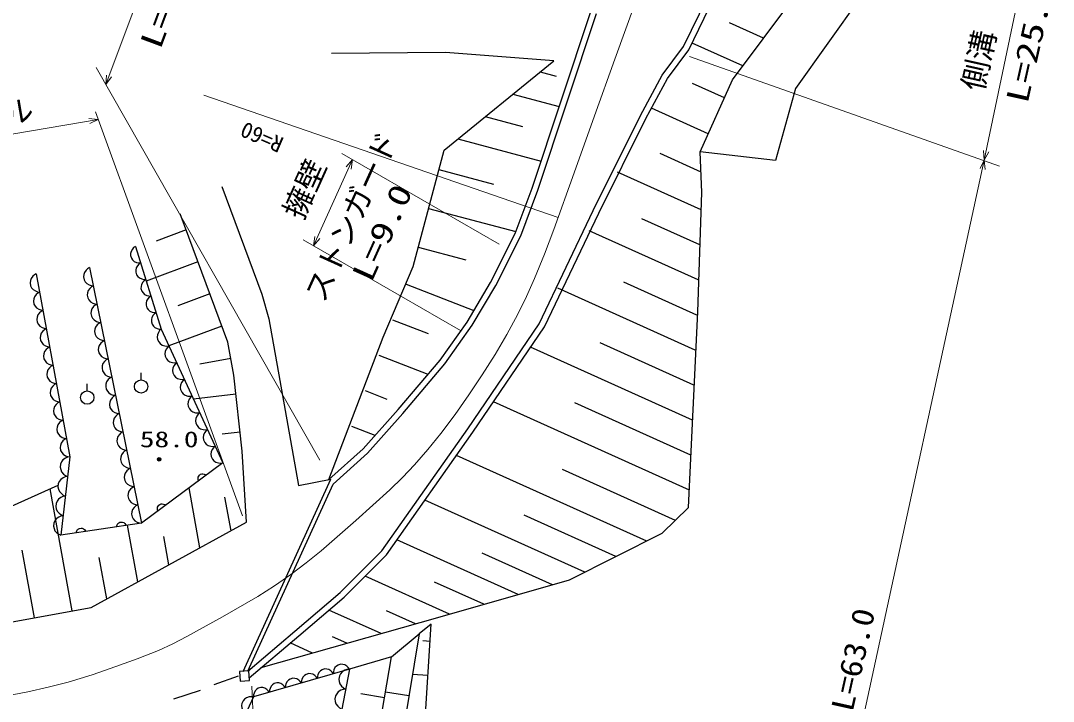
# Model space of a CAD drawing. Units: millimetres, scale not verified. Extents: x 40000 to 680000, y 20000 to 380000.
# Drawn here: x 274162 to 359496, y 261268 to 317510 of the extents above; entities that cross this region are included whole.
import ezdxf
from ezdxf.enums import TextEntityAlignment as Align

# ---------------------------------------------------------------- set-up
doc = ezdxf.new("R2010")
doc.units = ezdxf.units.MM
doc.header["$LTSCALE"] = 1000
doc.linetypes.add('CHAIN', pattern=[18.5, 12, -1.5, 3.5, -1.5])
for name, color, linetype, lineweight in [('M-BGD', 7, 'Continuous', 25), ('M-BMK', 2, 'CHAIN', 13), ('M-STR-HTXT', 7, 'Continuous', 13)]:
    doc.layers.add(name, color=color, linetype=linetype, lineweight=lineweight)
doc.styles.add('ＭＳ ゴシック', font='')
doc.styles.get('ＭＳ ゴシック').set_extended_font_data('MS Gothic')

msp = doc.modelspace()

# ---------------------------------------------------------------- linework, layer by layer
at = {"layer": 'M-BGD'}
for p, q in [((328936, 315367), (333208, 324192)), ((329365, 315107), (333658, 323974)), ((332988, 312615), (339814, 321822)), ((344128, 320275), (338184, 311902)), ((316423, 303670), (321270, 318257)), ((316894, 303503), (321744, 318099)), ((335548, 316068), (332749, 317329)), ((309281, 314886), (299853, 314807)), ((318220, 314192), (309281, 314886)), ((327186, 313004), (328936, 315367)), ((327609, 312735), (329365, 315107)), ((333842, 313766), (329659, 315650)), ((309156, 306818), (318220, 314192)), ((317087, 313270), (318421, 312915)), ((325379, 309661), (327186, 313004)), ((325823, 309431), (327609, 312735)), ((332320, 311131), (329666, 312326)), ((330315, 306678), (332988, 312615)), ((338184, 311902), (336549, 305965)), ((314821, 311427), (318661, 310405)), ((330983, 308162), (326282, 310280)), ((312555, 309583), (315635, 308764)), ((321477, 301828), (325379, 309661)), ((321926, 301609), (325823, 309431)), ((310289, 307740), (317167, 305909)), ((306593, 297189), (309156, 306818)), ((330388, 304996), (327002, 306521)), ((330462, 303314), (330315, 306678)), ((336549, 305965), (330315, 306678)), ((308729, 305213), (313242, 304012)), ((330401, 301867), (323476, 304986)), ((290792, 303797), (294105, 294908)), ((315022, 299925), (316423, 303670)), ((315481, 299724), (316894, 303503)), ((330109, 293439), (330462, 303314)), ((291282, 290959), (287335, 301541)), ((307875, 302003), (315082, 300085)), ((317006, 292458), (321477, 301828)), ((317441, 292209), (321926, 301609)), ((330278, 298975), (325491, 301131)), ((287829, 300218), (285350, 299293)), ((312978, 295878), (315022, 299925)), ((313417, 295638), (315481, 299724)), ((330156, 296082), (321132, 300147)), ((283642, 298854), (285784, 292025)), ((307020, 298794), (310950, 297747)), ((279860, 297106), (284142, 275999)), ((288815, 297572), (284544, 295979)), ((304112, 291357), (306593, 297189)), ((275458, 296600), (278219, 281475)), ((306026, 295725), (311610, 293561)), ((311048, 292609), (312978, 295878)), ((311467, 292337), (313417, 295638)), ((329911, 290297), (318557, 295411)), ((330034, 293190), (323993, 295911)), ((289802, 294927), (287155, 293939)), ((294105, 294908), (294668, 292862)), ((294668, 292862), (295584, 287783)), ((304892, 292797), (307850, 291651)), ((329361, 277281), (330109, 293439)), ((285784, 292025), (290859, 280963)), ((290789, 292281), (286415, 290650)), ((308815, 289470), (311048, 292609)), ((309210, 289163), (311467, 292337)), ((311124, 283798), (317006, 292458)), ((311535, 283514), (317441, 292209)), ((299639, 279592), (304112, 291357)), ((291775, 288207), (291282, 290959)), ((329667, 284512), (316302, 290532)), ((329789, 287405), (322047, 290892)), ((291528, 289583), (288965, 289124)), ((303757, 289869), (307802, 288302)), ((305371, 285386), (308815, 289470)), ((305748, 285058), (309210, 289163)), ((284113, 287834), (284113, 288425)), ((292478, 281929), (291775, 288207)), ((295584, 287783), (297133, 279106)), ((279666, 286924), (279666, 287514)), ((302623, 286941), (304420, 286245)), ((291951, 286638), (288436, 286244)), ((329422, 278727), (313236, 286018)), ((329545, 281620), (319943, 285945)), ((302457, 282133), (305371, 285386)), ((302811, 281780), (305748, 285058)), ((292302, 283499), (290815, 283332)), ((301489, 284013), (303433, 283260)), ((304006, 273702), (311124, 283798)), ((304389, 273379), (311535, 283514)), ((292829, 276074), (292478, 281929)), ((299639, 279592), (302457, 282133)), ((299974, 279221), (302811, 281780)), ((278219, 281475), (277483, 274986)), ((290859, 280963), (284142, 275999)), ((325905, 274512), (310181, 281594)), ((328272, 276218), (318930, 280426)), ((277241, 279112), (268775, 275306)), ((292560, 263746), (299788, 279621)), ((292940, 263771), (299974, 279221)), ((297133, 279106), (299788, 279621)), ((278428, 268743), (276608, 278828)), ((288977, 273959), (288083, 278912)), ((291545, 275369), (291045, 278141)), ((320791, 271940), (307573, 277894)), ((323348, 273226), (315769, 276640)), ((327183, 275154), (329361, 277281)), ((284142, 275999), (277483, 274986)), ((279988, 269024), (292829, 276074)), ((283840, 271139), (282995, 275825)), ((286409, 272549), (285988, 274878)), ((319513, 271297), (327183, 275154)), ((315268, 270090), (305251, 274601)), ((275306, 268179), (274298, 273764)), ((281272, 269729), (280652, 273167)), ((300554, 270253), (304006, 273702)), ((300893, 269885), (304389, 273379)), ((318098, 270895), (312312, 273501)), ((309608, 268480), (302631, 271622)), ((312438, 269285), (308356, 271123)), ((308626, 268184), (319513, 271297)), ((296818, 267063), (300554, 270253)), ((297142, 266682), (300893, 269885)), ((255016, 264518), (279988, 269024)), ((303948, 266869), (299636, 268811)), ((294042, 264051), (308626, 268184)), ((306778, 267674), (304400, 268745)), ((308087, 267636), (307087, 266836)), ((307363, 256352), (308087, 267636)), ((292940, 263771), (296818, 267063)), ((293051, 263210), (297142, 266682)), ((301118, 266064), (299934, 266597)), ((304805, 264956), (307087, 266836)), ((307087, 266836), (305403, 256593)), ((307997, 266225), (307397, 266264)), ((298288, 265259), (296444, 266089)), ((304805, 264956), (301324, 263935)), ((304044, 260435), (304805, 264956)), ((293014, 263776), (292249, 263726)), ((292249, 263726), (292300, 262943)), ((293066, 262992), (293014, 263776)), ((301324, 263935), (293400, 261628)), ((301324, 263935), (300374, 258981)), ((290148, 262664), (292158, 263370)), ((292300, 262943), (293066, 262992)), ((307816, 263404), (306536, 263487)), ((286831, 261467), (289011, 262204)), ((306245, 261714), (304313, 262032)), ((293400, 261628), (288837, 251941)), ((304234, 261565), (302278, 261895))]:
    msp.add_line(p, q, dxfattribs=at)
for points in [[(283642, 298854), (283501, 298754), (283393, 298630), (283285, 298450), (283250, 298274), (283249, 298097), (283316, 297886), (283417, 297741), (283546, 297617), (283738, 297531), (283896, 297494), (284070, 297489)], [(279860, 297106), (279698, 297014), (279570, 296894), (279434, 296714), (279377, 296529), (279356, 296341), (279404, 296107), (279496, 295941), (279620, 295794), (279816, 295681), (279980, 295624), (280166, 295599)], [(284070, 297489), (283929, 297388), (283822, 297264), (283713, 297084), (283678, 296908), (283678, 296732), (283744, 296520), (283845, 296375), (283975, 296251), (284167, 296165), (284324, 296128), (284499, 296123)], [(275458, 296600), (275295, 296511), (275164, 296394), (275024, 296216), (274964, 296033), (274940, 295845), (274983, 295610), (275072, 295443), (275193, 295293), (275386, 295176), (275549, 295116), (275734, 295087)], [(284499, 296123), (284358, 296022), (284250, 295899), (284142, 295718), (284107, 295542), (284106, 295366), (284172, 295154), (284274, 295010), (284403, 294885), (284595, 294799), (284753, 294762), (284927, 294757)], [(280166, 295599), (280004, 295507), (279876, 295387), (279740, 295206), (279683, 295022), (279662, 294833), (279710, 294599), (279802, 294434), (279926, 294286), (280122, 294173), (280286, 294116), (280472, 294091)], [(275734, 295087), (275571, 294999), (275440, 294881), (275300, 294703), (275240, 294521), (275216, 294332), (275259, 294098), (275348, 293931), (275469, 293781), (275662, 293664), (275825, 293604), (276010, 293575)], [(284927, 294757), (284786, 294657), (284679, 294533), (284570, 294353), (284535, 294177), (284534, 294000), (284601, 293788), (284702, 293644), (284831, 293519), (285023, 293433), (285181, 293397), (285355, 293391)], [(276010, 293575), (275847, 293486), (275716, 293369), (275576, 293191), (275516, 293008), (275492, 292820), (275535, 292586), (275624, 292418), (275745, 292268), (275938, 292151), (276101, 292091), (276286, 292062)], [(280472, 294091), (280310, 293999), (280181, 293879), (280045, 293698), (279989, 293514), (279968, 293326), (280015, 293092), (280108, 292926), (280232, 292779), (280428, 292665), (280592, 292608), (280778, 292583)], [(285355, 293391), (285214, 293291), (285107, 293167), (284999, 292987), (284964, 292811), (284963, 292634), (285029, 292423), (285131, 292278), (285260, 292154), (285452, 292068), (285610, 292031), (285784, 292025)], [(276286, 292062), (276123, 291974), (275992, 291856), (275852, 291679), (275792, 291496), (275768, 291308), (275811, 291073), (275900, 290906), (276021, 290756), (276214, 290639), (276377, 290579), (276562, 290550)], [(280778, 292583), (280616, 292492), (280487, 292371), (280351, 292191), (280294, 292006), (280274, 291818), (280321, 291584), (280414, 291419), (280538, 291271), (280733, 291158), (280898, 291101), (281084, 291076)], [(285784, 292025), (285649, 291901), (285552, 291756), (285462, 291551), (285448, 291361), (285471, 291175), (285569, 290960), (285696, 290822), (285849, 290708), (286063, 290643), (286234, 290625), (286418, 290643)], [(281084, 291076), (280922, 290984), (280793, 290864), (280657, 290683), (280600, 290499), (280580, 290310), (280627, 290077), (280720, 289911), (280844, 289763), (281039, 289650), (281204, 289593), (281389, 289568)], [(276562, 290550), (276399, 290462), (276268, 290344), (276129, 290166), (276068, 289983), (276044, 289795), (276087, 289561), (276176, 289393), (276297, 289243), (276490, 289126), (276654, 289066), (276838, 289038)], [(286418, 290643), (286283, 290518), (286186, 290373), (286096, 290168), (286083, 289978), (286106, 289792), (286204, 289578), (286330, 289439), (286483, 289325), (286697, 289260), (286868, 289242), (287053, 289260)], [(281389, 289568), (281228, 289476), (281099, 289356), (280963, 289175), (280906, 288991), (280885, 288803), (280933, 288569), (281025, 288403), (281149, 288256), (281345, 288142), (281510, 288086), (281695, 288060)], [(276838, 289038), (276675, 288949), (276544, 288831), (276405, 288654), (276344, 288471), (276320, 288283), (276363, 288048), (276452, 287881), (276573, 287731), (276766, 287614), (276930, 287554), (277115, 287525)], [(287053, 289260), (286917, 289135), (286821, 288990), (286730, 288786), (286717, 288595), (286740, 288409), (286838, 288195), (286965, 288056), (287117, 287942), (287331, 287877), (287503, 287859), (287687, 287877)], [(281695, 288060), (281533, 287969), (281405, 287848), (281269, 287668), (281212, 287484), (281191, 287295), (281239, 287061), (281331, 286896), (281455, 286748), (281651, 286635), (281816, 286578), (282001, 286553)], [(287687, 287877), (287552, 287752), (287455, 287607), (287365, 287403), (287352, 287213), (287374, 287026), (287473, 286812), (287599, 286673), (287752, 286559), (287966, 286494), (288137, 286477), (288321, 286494)], [(277115, 287525), (276951, 287437), (276820, 287319), (276681, 287141), (276620, 286958), (276596, 286770), (276639, 286536), (276728, 286368), (276849, 286219), (277042, 286101), (277206, 286041), (277391, 286013)], [(277391, 286013), (277227, 285924), (277096, 285806), (276957, 285629), (276896, 285446), (276872, 285258), (276915, 285023), (277004, 284856), (277125, 284706), (277318, 284589), (277482, 284529), (277667, 284500)], [(282001, 286553), (281839, 286461), (281711, 286341), (281575, 286160), (281518, 285976), (281497, 285787), (281545, 285554), (281637, 285388), (281761, 285241), (281957, 285127), (282121, 285070), (282307, 285045)], [(288321, 286494), (288186, 286370), (288090, 286225), (287999, 286020), (287986, 285830), (288009, 285644), (288107, 285429), (288233, 285291), (288386, 285177), (288600, 285112), (288772, 285094), (288956, 285112)], [(282307, 285045), (282145, 284953), (282016, 284833), (281880, 284653), (281824, 284468), (281803, 284280), (281850, 284046), (281943, 283880), (282067, 283733), (282263, 283620), (282427, 283563), (282613, 283538)], [(288956, 285112), (288821, 284987), (288724, 284842), (288634, 284637), (288620, 284447), (288643, 284261), (288742, 284047), (288868, 283908), (289021, 283794), (289235, 283729), (289406, 283711), (289590, 283729)], [(277667, 284500), (277503, 284412), (277372, 284294), (277233, 284116), (277172, 283933), (277148, 283745), (277191, 283511), (277280, 283343), (277401, 283194), (277594, 283077), (277758, 283016), (277943, 282988)], [(282613, 283538), (282451, 283446), (282322, 283326), (282186, 283145), (282129, 282961), (282109, 282772), (282156, 282538), (282249, 282373), (282373, 282225), (282569, 282112), (282733, 282055), (282919, 282030)], [(289590, 283729), (289455, 283604), (289358, 283459), (289268, 283255), (289255, 283064), (289278, 282878), (289376, 282664), (289502, 282525), (289655, 282411), (289869, 282346), (290040, 282328), (290225, 282346)], [(277943, 282988), (277779, 282899), (277648, 282782), (277509, 282604), (277448, 282421), (277424, 282233), (277467, 281998), (277556, 281831), (277677, 281681), (277870, 281564), (278034, 281504), (278219, 281475)], [(282919, 282030), (282757, 281938), (282628, 281818), (282492, 281637), (282435, 281453), (282415, 281264), (282462, 281031), (282555, 280865), (282679, 280718), (282874, 280604), (283039, 280547), (283225, 280522)], [(290225, 282346), (290089, 282221), (289993, 282076), (289902, 281872), (289889, 281682), (289912, 281495), (290010, 281281), (290137, 281142), (290289, 281028), (290503, 280963), (290675, 280946), (290859, 280963)], [(278219, 281475), (278025, 281436), (277856, 281356), (277660, 281218), (277542, 281051), (277459, 280867), (277431, 280616), (277470, 280418), (277547, 280229), (277708, 280050), (277855, 279939), (278035, 279853)], [(283225, 280522), (283063, 280431), (282934, 280310), (282798, 280130), (282741, 279945), (282721, 279757), (282768, 279523), (282860, 279357), (282985, 279210), (283180, 279097), (283345, 279040), (283530, 279015)], [(288858, 279485), (288829, 279578), (288821, 279669), (288830, 279785), (288873, 279876), (288932, 279954), (289031, 280028), (289123, 280061), (289223, 280075), (289338, 280050), (289423, 280016), (289502, 279960)], [(278035, 279853), (277841, 279813), (277672, 279734), (277476, 279596), (277358, 279428), (277276, 279245), (277247, 278993), (277286, 278796), (277363, 278606), (277524, 278428), (277672, 278317), (277851, 278231)], [(277851, 278231), (277657, 278191), (277488, 278111), (277292, 277973), (277174, 277806), (277092, 277622), (277063, 277371), (277102, 277173), (277179, 276984), (277340, 276805), (277488, 276694), (277667, 276608)], [(283530, 279015), (283368, 278923), (283240, 278803), (283104, 278622), (283047, 278438), (283026, 278249), (283074, 278016), (283166, 277850), (283290, 277702), (283486, 277589), (283651, 277532), (283836, 277507)], [(283836, 277507), (283674, 277415), (283546, 277295), (283410, 277114), (283353, 276930), (283332, 276742), (283380, 276508), (283472, 276342), (283596, 276195), (283792, 276081), (283956, 276025), (284142, 275999)], [(285500, 277003), (285471, 277096), (285463, 277187), (285472, 277303), (285514, 277394), (285573, 277472), (285673, 277546), (285765, 277579), (285864, 277593), (285979, 277568), (286064, 277534), (286143, 277478)], [(277667, 276608), (277473, 276568), (277304, 276489), (277108, 276351), (276990, 276184), (276908, 276000), (276879, 275748), (276918, 275551), (276996, 275361), (277156, 275183), (277304, 275072), (277483, 274986)], [(282082, 275686), (282100, 275782), (282135, 275866), (282197, 275964), (282277, 276025), (282366, 276067), (282488, 276086), (282585, 276072), (282680, 276038), (282770, 275963), (282829, 275893), (282873, 275806)], [(278752, 275179), (278770, 275275), (278806, 275359), (278868, 275458), (278947, 275518), (279036, 275560), (279159, 275579), (279256, 275565), (279350, 275531), (279440, 275456), (279500, 275386), (279543, 275299)], [(300003, 263550), (299909, 263688), (299792, 263794), (299621, 263901), (299453, 263938), (299283, 263943), (299079, 263883), (298938, 263788), (298816, 263667), (298729, 263484), (298691, 263333), (298682, 263166)], [(301324, 263935), (301230, 264072), (301113, 264178), (300942, 264286), (300774, 264323), (300604, 264327), (300399, 264268), (300259, 264173), (300136, 264051), (300050, 263869), (300012, 263718), (300003, 263550)], [(301324, 263935), (301122, 263909), (300942, 263841), (300729, 263715), (300595, 263552), (300496, 263370), (300447, 263114), (300472, 262908), (300536, 262708), (300687, 262512), (300830, 262386), (301007, 262284)], [(297362, 262781), (297268, 262919), (297151, 263025), (296980, 263132), (296812, 263169), (296642, 263174), (296438, 263114), (296297, 263019), (296175, 262898), (296088, 262715), (296050, 262564), (296041, 262397)], [(298682, 263166), (298589, 263303), (298472, 263409), (298301, 263517), (298132, 263554), (297963, 263558), (297758, 263499), (297617, 263404), (297495, 263282), (297409, 263100), (297370, 262949), (297362, 262781)], [(294721, 262012), (294627, 262150), (294510, 262256), (294339, 262363), (294171, 262400), (294001, 262405), (293796, 262345), (293656, 262250), (293533, 262129), (293447, 261946), (293409, 261795), (293400, 261628)], [(296041, 262397), (295947, 262534), (295831, 262640), (295660, 262748), (295491, 262785), (295322, 262789), (295117, 262730), (294976, 262635), (294854, 262513), (294768, 262331), (294729, 262180), (294721, 262012)], [(301007, 262284), (300805, 262258), (300625, 262190), (300413, 262064), (300279, 261901), (300180, 261719), (300131, 261463), (300156, 261257), (300220, 261056), (300371, 260861), (300514, 260735), (300691, 260632)], [(293400, 261628), (293216, 261651), (293042, 261632), (292827, 261568), (292672, 261455), (292543, 261317), (292442, 261103), (292418, 260916), (292429, 260724), (292518, 260518), (292615, 260374), (292748, 260244)]]:
    msp.add_lwpolyline(points, dxfattribs=at)
for centre, radius in [((284113, 287278), 548), ((279665, 286367), 548), ((285609, 281265), 150), ((285609, 281265), 131), ((285609, 281265), 112), ((285609, 281265), 93.8), ((285609, 281265), 75), ((285609, 281265), 56.2), ((285609, 281265), 37.5), ((285609, 281265), 18.8)]:
    msp.add_circle(centre, radius, dxfattribs=at)
at = {"layer": 'M-BMK'}
msp.add_lwpolyline([(272869, 261695), (274757, 262052), (276436, 262427), (278101, 262860), (280067, 263470), (282025, 264140), (283795, 264772), (285550, 265462), (286735, 266011), (287902, 266619), (290842, 268243), (293758, 269922), (295145, 270815), (296499, 271758), (297762, 272706), (298987, 273702), (301849, 276203), (304678, 278755), (305707, 279759), (306701, 280813), (307808, 282089), (308876, 283412), (310060, 284975), (311200, 286580), (312309, 288242), (313369, 289938), (314328, 291582), (315234, 293254), (315961, 294712), (316633, 296196), (317446, 298204), (318207, 300244), (319901, 304936), (321592, 309639), (323274, 314333), (324957, 319038)], dxfattribs=at)
at = {"layer": 'M-STR-HTXT'}
for p, q in [((281204, 312232), (287816, 330002)), ((353790, 305993), (358153, 326964)), ((329433, 314551), (355056, 305498)), ((298889, 281191), (280398, 313645)), ((289310, 311358), (318568, 301240)), ((292502, 276587), (280340, 309983)), ((254719, 304994), (280574, 309342)), ((300707, 306524), (313702, 299032)), ((298367, 298913), (301574, 306025)), ((353790, 305993), (337230, 229774)), ((310495, 291920), (297500, 299412)), ((293273, 262511), (294518, 234028))]:
    msp.add_line(p, q, dxfattribs=at)
for points in [[(281667, 312860), (281204, 312232), (281265, 313009)], [(279799, 309430), (280574, 309342), (279870, 309007)], [(354154, 306683), (353790, 305993), (353734, 306770)], [(301069, 305430), (301574, 306025), (301460, 305253)], [(353447, 305291), (353790, 305993), (353870, 305217)], [(298871, 299508), (298367, 298913), (298480, 299684)]]:
    msp.add_lwpolyline(points, dxfattribs=at)

# ---------------------------------------------------------------- texts
at = {"layer": 'M-BGD', "style": 'ＭＳ ゴシック', "width": 1.35}
msp.add_text('58.0', height=1320, rotation=359.981, dxfattribs=at).set_placement((284009, 281866), align=Align.BOTTOM_LEFT)
at = {"layer": 'M-STR-HTXT', "style": 'ＭＳ ゴシック'}
for s, rotation, width, p in [('L=47.0', 69.581, 1.35, (286214, 314855)), ('L=25.0', 77.381, 1.35, (357895, 310455)), ('L=9.0', 65.681, 1.35, (303641, 295562)), ('側溝\u3000L=63.0', 77.381, 1.15, (341558, 251776))]:
    msp.add_text(s, height=1833, rotation=rotation, dxfattribs=dict(at, width=width)).set_placement(p, align=Align.BOTTOM_LEFT)
for s, height, rotation, p in [('側溝', 1833, 77.381, (354217, 311476)), ('ガードレール', 1833, 9.581, (260644, 306269)), ('R=60', 1320, 156.581, (296163, 308140)), ('ストンガード', 1833, 65.681, (299728, 293897)), ('擁壁', 1833, 65.681, (297940, 300726))]:
    msp.add_text(s, height=height, rotation=rotation, dxfattribs=at).set_placement(p, align=Align.BOTTOM_LEFT)

doc.saveas('drawing.dxf')
